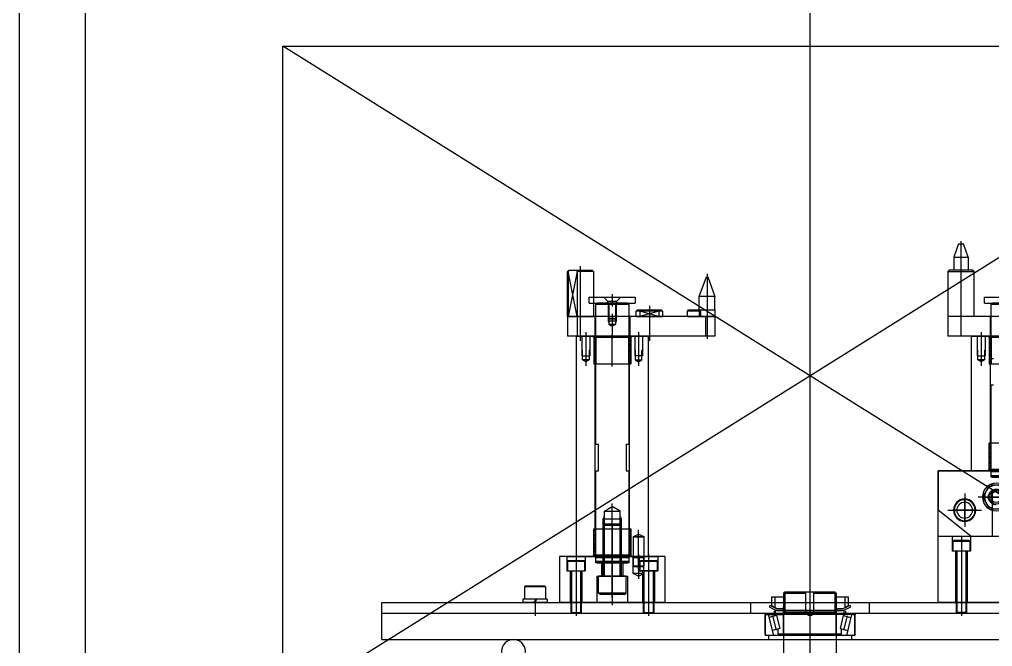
# Model space of a CAD drawing. Header units: millimetres. Extents: x 5349504 to 6791112, y -2212455 to -2153443.
# Drawn here: x 6288694 to 6289433, y -2200229 to -2199753 of the extents above; entities that cross this region are included whole.
import ezdxf

# ---------------------------------------------------------------- set-up
doc = ezdxf.new("R2010")
doc.units = ezdxf.units.MM
doc.header["$LTSCALE"] = 400
doc.layers.add('EQUIP', color=8, linetype='Continuous')
doc.layers.add('GRND', color=8, linetype='Continuous')

# ---------------------------------------------------------------- blocks, each defined once
blk = doc.blocks.new('A$C65627FEB')
at = {"layer": 'EQUIP'}
for p, q in [((-120.15, 340), (-116.51, 350)), ((-112.79, 350), (-116.51, 350)), ((-114.65, 352.14), (-114.65, 279.91)), ((-112.79, 350), (-109.15, 340)), ((-109.15, 340), (-120.15, 340)), ((-120.15, 340), (-120.15, 330)), ((-109.15, 340), (-109.15, 330)), ((174.28, 333.06), (174.28, 276.37)), ((-124.65, 329), (-123.65, 330)), ((-104.65, 329), (-124.65, 329)), ((-124.65, 295), (-124.65, 329)), ((-123.65, 330), (-105.65, 330)), ((-104.65, 329), (-105.65, 330)), ((-104.65, 329), (-104.65, 295)), ((78.03, 327.29), (78.03, 277.91)), ((164.28, 329), (165.28, 330)), ((164.28, 329), (176.77, 329)), ((164.28, 329), (164.28, 295)), ((182.91, 330), (165.28, 330)), ((176.77, 329), (177.21, 330)), ((176.77, 329), (176.77, 295)), ((176.77, 329), (183.55, 295)), ((176.77, 295), (183.55, 329)), ((182.55, 330), (183.55, 329)), ((182.91, 330), (183.91, 329)), ((183.55, 329), (183.91, 329)), ((183.55, 329), (183.55, 295)), ((183.91, 295), (183.91, 329)), ((77.49, 325), (72.03, 310)), ((78.57, 325), (77.49, 325)), ((84.03, 310), (78.57, 325)), ((150, 311.93), (150, 302.43)), ((-162.5, 304), (-137.5, 304)), ((-161.5, 305), (-138.5, 305)), ((-132.5, 305), (-146.7, 305)), ((-132.5, 309.5), (-143.5, 309.5)), ((-137.5, 304), (-138.5, 305)), ((-137.5, 263), (-137.5, 304)), ((-132.5, 305), (-132.5, 309.5)), ((72.03, 300), (72.03, 310)), ((72.03, 310), (84.03, 310)), ((84.03, 300), (84.03, 310)), ((121.83, 303.06), (121.83, 276.37)), ((143.5, 309.5), (132.5, 309.5)), ((132.5, 309.5), (132.5, 305)), ((146.7, 305), (132.5, 305)), ((138.5, 305), (137.5, 304)), ((137.5, 304), (162.5, 304)), ((137.5, 304), (137.5, 198)), ((138.5, 305), (161.5, 305)), ((156.5, 309.5), (143.5, 309.5)), ((143.5, 309.5), (146.7, 306.3)), ((146.7, 306.3), (153.3, 306.3)), ((146.7, 306.3), (146.7, 305)), ((153.3, 305), (146.7, 305)), ((147, 305), (153, 305)), ((147, 305), (147, 293.39)), ((147.5, 305), (147.5, 292.89)), ((152.5, 305), (152.5, 292.89)), ((153, 305), (153, 293.39)), ((153.3, 306.3), (156.5, 309.5)), ((153.3, 305), (153.3, 306.3)), ((167.5, 305), (153.3, 305)), ((167.5, 309.5), (156.5, 309.5)), ((162.5, 304), (161.5, 305)), ((162.5, 198), (162.5, 304)), ((167.5, 305), (167.5, 309.5)), ((92.02, 300), (72.03, 300)), ((72.03, 300), (72.03, 295)), ((83.02, 300), (83.02, 295)), ((83.02, 299), (93.02, 299)), ((83.99, 300), (83.99, 295)), ((93.02, 299), (92.02, 300)), ((93.02, 295), (93.02, 299)), ((111.83, 299), (112.83, 300)), ((111.83, 299), (131.83, 299)), ((111.83, 299), (111.83, 295)), ((130.83, 300), (112.83, 300)), ((114.69, 299), (115.12, 300)), ((114.69, 299), (128.97, 295)), ((114.69, 299), (114.69, 295)), ((114.69, 295), (128.97, 299)), ((128.97, 299), (128.54, 300)), ((128.97, 299), (128.97, 295)), ((130.83, 300), (131.83, 299)), ((131.83, 295), (131.83, 299)), ((150, 297), (150, 278)), ((-180.71, 295), (-104.65, 295)), ((-136.75, 295), (-136.75, 280)), ((-124.65, 295), (-104.65, 295)), ((-104.65, 295), (-104.65, 280)), ((93.02, 295), (72.03, 295)), ((72.03, 295), (183.91, 295)), ((72.03, 295), (72.03, 280)), ((79.2, 295), (79.2, 280)), ((131.83, 295), (111.83, 295)), ((136.75, 295), (136.75, 280)), ((147, 293.39), (147, 291.37)), ((147, 293.39), (153, 293.39)), ((147.5, 292.89), (147, 293.39)), ((147, 291.37), (147.5, 290.51)), ((147, 291.37), (153, 291.37)), ((147.5, 292.89), (147.5, 288.93)), ((147.5, 292.89), (152.5, 292.89)), ((147.5, 288.93), (150, 287.48)), ((147.5, 288.93), (152.5, 288.93)), ((152.5, 288.93), (150, 287.48)), ((152.5, 292.89), (153, 293.39)), ((152.5, 292.89), (152.5, 288.93)), ((153, 291.37), (152.5, 290.51)), ((153, 293.39), (153, 291.37)), ((163.25, 295), (163.25, 280)), ((183.91, 295), (164.28, 295)), ((176.71, 295), (176.71, 280)), ((183.91, 295), (183.91, 280)), ((-130, 283), (-130, 257.56)), ((130, 283), (130, 257.56)), ((150, 257), (150, 281)), ((170, 283), (170, 257.56)), ((-180.71, 280), (-104.65, 280)), ((-122.5, 280), (-177.5, 280)), ((-164, 279), (-136, 279)), ((-137.5, 279), (-136, 279)), ((-137.5, 279), (-137.5, 259)), ((-137.5, 278.19), (-136, 276.69)), ((-137.5, 276.77), (-136, 275.27)), ((-137.5, 275.36), (-136, 273.86)), ((-137.5, 273.94), (-136, 272.44)), ((-136.9, 279), (-136, 278.1)), ((-136, 279), (-135, 280)), ((-136, 279), (-136, 259)), ((-136, 279), (-136, 259)), ((-133, 280), (-133, 269.61)), ((-127, 280), (-127, 269.61)), ((-122.5, 280), (-122.5, 178.5)), ((72.03, 280), (183.91, 280)), ((177.5, 280), (122.5, 280)), ((122.5, 113), (122.5, 280)), ((127, 280), (127, 269.61)), ((133, 280), (133, 269.61)), ((135, 280), (136, 279)), ((136, 259), (136, 279)), ((136, 279), (137.5, 279)), ((136, 279), (136, 259)), ((136, 279), (164, 279)), ((136, 277.82), (137.5, 276.32)), ((136, 276.4), (137.5, 274.9)), ((136, 274.99), (137.5, 273.49)), ((136, 273.57), (137.5, 272.07)), ((136.23, 279), (137.5, 277.73)), ((137.5, 259), (137.5, 279)), ((162.5, 279), (164, 279)), ((162.5, 279), (162.5, 259)), ((162.5, 278.19), (164, 276.69)), ((162.5, 276.77), (164, 275.27)), ((162.5, 275.36), (164, 273.86)), ((162.5, 273.94), (164, 272.44)), ((163.1, 279), (164, 278.1)), ((164, 279), (165, 280)), ((164, 279), (164, 259)), ((164, 279), (164, 259)), ((167, 280), (167, 269.61)), ((173, 280), (173, 269.61)), ((177.5, 280), (177.5, 113)), ((-137.5, 272.53), (-136, 271.03)), ((-137.5, 271.12), (-136, 269.62)), ((-137.5, 269.7), (-136, 268.2)), ((-137.5, 268.29), (-136, 266.79)), ((-137.5, 266.87), (-136, 265.37)), ((-132.5, 269.11), (-133, 269.61)), ((-133, 269.61), (-133, 265)), ((-132.5, 269.11), (-132.5, 265)), ((-127, 269.61), (-127.5, 269.11)), ((-127.5, 265), (-127.5, 269.11)), ((-127, 269.61), (-127, 265)), ((127, 269.61), (127.5, 269.11)), ((127, 269.61), (127, 265)), ((127.5, 265), (127.5, 269.11)), ((132.5, 269.11), (133, 269.61)), ((132.5, 269.11), (132.5, 265)), ((133, 269.61), (133, 265)), ((136, 272.16), (137.5, 270.66)), ((136, 270.75), (137.5, 269.25)), ((136, 269.33), (137.5, 267.83)), ((136, 267.92), (137.5, 266.42)), ((136, 266.5), (137.5, 265)), ((162.5, 272.53), (164, 271.03)), ((162.5, 271.12), (164, 269.62)), ((162.5, 269.7), (164, 268.2)), ((162.5, 268.29), (164, 266.79)), ((162.5, 266.87), (164, 265.37)), ((167, 269.61), (167, 265)), ((167.5, 269.11), (167, 269.61)), ((167.5, 269.11), (167.5, 265)), ((173, 269.61), (172.5, 269.11)), ((172.5, 265), (172.5, 269.11)), ((173, 269.61), (173, 265)), ((-136, 259), (-164, 259)), ((-137.5, 263), (-139.5, 263)), ((-137.5, 265.46), (-136, 263.96)), ((-137.5, 264.04), (-136, 262.54)), ((-137.5, 262.63), (-136, 261.13)), ((-137.5, 261.22), (-136, 259.72)), ((-137.5, 259.8), (-136.7, 259)), ((-136, 259), (-137.5, 259)), ((-137, 199), (-137, 259)), ((-132.5, 265), (-133, 265)), ((-132.5, 265), (-132.5, 262)), ((-127.5, 265), (-132.5, 265)), ((-132.5, 262), (-130, 260.56)), ((-132.5, 262), (-127.5, 262)), ((-130, 260.56), (-127.5, 262)), ((-127.5, 265), (-127, 265)), ((-127.5, 262), (-127.5, 265)), ((127.5, 265), (127, 265)), ((127.5, 265), (132.5, 265)), ((127.5, 262), (127.5, 265)), ((130, 260.56), (127.5, 262)), ((132.5, 262), (127.5, 262)), ((132.5, 262), (130, 260.56)), ((132.5, 265), (133, 265)), ((132.5, 265), (132.5, 262)), ((136, 265.09), (137.5, 263.59)), ((136, 263.67), (137.5, 262.17)), ((136, 262.26), (137.5, 260.76)), ((136, 260.85), (137.5, 259.35)), ((136, 259.43), (136.43, 259)), ((137.5, 259), (136, 259)), ((164, 259), (136, 259)), ((137, 134), (137, 259)), ((162.5, 265.46), (164, 263.96)), ((162.5, 264.04), (164, 262.54)), ((162.5, 262.63), (164, 261.13)), ((162.5, 261.22), (164, 259.72)), ((162.5, 259.8), (163.3, 259)), ((164, 259), (162.5, 259)), ((163, 134), (163, 259)), ((167.5, 265), (167, 265)), ((172.5, 265), (167.5, 265)), ((167.5, 265), (167.5, 262)), ((167.5, 262), (172.5, 262)), ((167.5, 262), (170, 260.56)), ((170, 260.56), (172.5, 262)), ((172.5, 262), (172.5, 265)), ((172.5, 265), (173, 265)), ((-137.5, 243), (-139.5, 243)), ((-137.5, 174), (-137.5, 243)), ((-136, 199), (-164, 199)), ((-137.5, 198.2), (-136.7, 199)), ((-137.5, 179), (-137.5, 199)), ((-136, 199), (-137.5, 199)), ((-137.5, 196.78), (-136, 198.28)), ((-137.5, 195.37), (-136, 196.87)), ((-137.5, 193.96), (-136, 195.46)), ((-137.5, 192.54), (-136, 194.04)), ((-137.5, 191.13), (-136, 192.63)), ((-136, 179), (-136, 199)), ((-136, 179), (-136, 199)), ((139.5, 198), (137.5, 198)), ((139.5, 198), (139.5, 178)), ((162.5, 198), (160.5, 198)), ((160.5, 178), (160.5, 198)), ((-137.5, 189.71), (-136, 191.21)), ((-137.5, 188.3), (-136, 189.8)), ((-137.5, 186.88), (-136, 188.38)), ((-137.5, 185.47), (-136, 186.97)), ((-137.5, 184.06), (-136, 185.56)), ((-123, 178), (-177, 178)), ((-97.5, 178), (-176.99, 178)), ((-167.5, 178), (-97.5, 178)), ((-164, 179), (-136, 179)), ((-137.5, 182.64), (-136, 184.14)), ((-137.5, 181.23), (-136, 182.73)), ((-137.5, 179.81), (-136, 181.31)), ((-137.5, 179), (-136, 179)), ((-137.5, 177), (-136.5, 178)), ((-136.9, 179), (-136, 179.9)), ((-136, 179), (-135, 178)), ((-123, 178), (-122.5, 178.5)), ((-97.5, 78), (-97.5, 178)), ((-97.5, 178), (-97.5, 148)), ((139.5, 178), (137.5, 178)), ((137.5, 178), (137.5, 109)), ((162.5, 178), (160.5, 178)), ((162.5, 109), (162.5, 178)), ((-162.5, 177), (-137.5, 177)), ((-162.5, 174), (-137.5, 174)), ((-162.5, 173), (-137.5, 173)), ((-138.5, 173), (-161.5, 173)), ((-138.5, 173), (-137.5, 174)), ((-137.5, 173), (-137.5, 177)), ((-146.7, 167), (-136.3, 167)), ((-138.5, 163), (-142, 163)), ((-138.5, 128), (-138.5, 163)), ((-136.3, 167), (-131.11, 158)), ((-155.23, 158), (-127.77, 158)), ((-132.78, 158), (-150.22, 158)), ((-131.11, 158), (-136.3, 149)), ((-117.5, 160.69), (-117.5, 135.31)), ((-117.5, 139.07), (-117.5, 156.93)), ((-117.5, 139.07), (-117.5, 156.93)), ((-136.3, 149), (-146.7, 149)), ((-104.81, 148), (-130.19, 148)), ((-126.43, 148), (-108.57, 148)), ((-126.43, 148), (-108.57, 148)), ((-122.5, 128), (-97.5, 148)), ((144, 147.31), (150, 150.77)), ((144, 147.31), (150, 150.77)), ((150, 106), (150, 153.22)), ((150, 81.6), (150, 152.61)), ((156, 147.31), (150, 150.77)), ((156, 147.31), (150, 150.77)), ((143, 141.46), (144, 143.19)), ((143, 141.46), (144, 143.19)), ((143, 136.78), (143, 141.46)), ((157, 141.46), (143, 141.46)), ((157, 141.46), (143, 141.46)), ((143, 136.78), (143, 141.46)), ((144, 137.78), (144, 147.31)), ((156, 147.31), (144, 147.31)), ((156, 147.31), (144, 147.31)), ((144, 137.78), (144, 147.31)), ((156, 137.78), (156, 147.31)), ((156, 137.78), (156, 147.31)), ((157, 141.46), (156, 143.19)), ((157, 141.46), (156, 143.19)), ((157, 136.78), (157, 141.46)), ((157, 136.78), (157, 141.46)), ((130, 111), (130, 133.15)), ((136, 133.57), (136.43, 134)), ((137.5, 134), (136, 134)), ((136, 134), (136, 114)), ((136, 114), (136, 134)), ((164, 134), (136, 134)), ((136, 132.15), (137.5, 133.65)), ((137.5, 134), (137.5, 114)), ((143, 136.78), (144, 137.78)), ((143, 136.78), (144, 137.78)), ((157, 136.78), (143, 136.78)), ((143, 98), (143, 136.78)), ((143, 108), (143, 136.78)), ((157, 136.78), (143, 136.78)), ((156, 137.78), (144, 137.78)), ((144, 98), (144, 137.78)), ((144, 108), (144, 137.78)), ((156, 137.78), (144, 137.78)), ((150, 136), (150, 112)), ((157, 136.78), (156, 137.78)), ((156, 98), (156, 137.78)), ((156, 108), (156, 137.78)), ((157, 136.78), (156, 137.78)), ((157, 98), (157, 136.78)), ((157, 108), (157, 136.78)), ((162.5, 133.2), (163.3, 134)), ((162.5, 114), (162.5, 134)), ((164, 134), (162.5, 134)), ((162.5, 131.78), (164, 133.28)), ((164, 114), (164, 134)), ((164, 114), (164, 134)), ((-177.5, 128), (-97.5, 128)), ((-177.5, 128), (-122.5, 128)), ((-122, 128), (-122, 117)), ((-122, 128), (-108, 128)), ((-115, 128.68), (-115, 68)), ((-108, 128), (-108, 117)), ((126.04, 128.02), (126, 128)), ((126, 127.5), (126.5, 128)), ((126, 128), (126, 113)), ((134, 128), (126, 128)), ((126, 127.5), (134, 127.5)), ((126, 127.5), (126, 105.5)), ((130, 129.73), (126.04, 128.02)), ((133.5, 128), (126.5, 128)), ((130, 103), (130, 130)), ((134, 128), (130, 129.73)), ((133.5, 128), (134, 127.5)), ((134, 113), (134, 128)), ((134, 105.5), (134, 127.5)), ((136, 130.74), (137.5, 132.24)), ((136, 129.33), (137.5, 130.83)), ((136, 127.91), (137.5, 129.41)), ((136, 126.5), (137.5, 128)), ((136, 125.08), (137.5, 126.58)), ((162.5, 130.37), (164, 131.87)), ((162.5, 128.96), (164, 130.46)), ((162.5, 127.54), (164, 129.04)), ((162.5, 126.13), (164, 127.63)), ((162.5, 124.71), (164, 126.21)), ((-121.5, 124.4), (-120.9, 125)), ((-121.5, 124.4), (-121.5, 117)), ((-121.5, 124.4), (-108.5, 124.4)), ((-120.9, 125), (-109.1, 125)), ((-108.5, 124.4), (-109.1, 125)), ((-108.5, 124.4), (-108.5, 117)), ((136, 123.67), (137.5, 125.17)), ((136, 122.25), (137.5, 123.75)), ((136, 120.84), (137.5, 122.34)), ((136, 119.43), (137.5, 120.93)), ((136, 118.01), (137.5, 119.51)), ((162.5, 123.3), (164, 124.8)), ((162.5, 121.88), (164, 123.38)), ((162.5, 120.47), (164, 121.97)), ((162.5, 119.06), (164, 120.56)), ((162.5, 117.64), (164, 119.14)), ((-122, 117), (-108, 117)), ((-119.5, 117), (-119.5, 78)), ((-119, 117), (-119, 70.5)), ((-118.5, 117), (-118.5, 70)), ((-111.5, 117), (-111.5, 70)), ((-111, 117), (-111, 70.5)), ((-110.5, 117), (-110.5, 78)), ((110, 113), (190, 113)), ((110, 113), (110, 78)), ((115.5, 113), (115.5, 102)), ((129.5, 113), (115.5, 113)), ((115.5, 113), (115.5, 102)), ((122.5, 115), (122.5, 76)), ((122.5, 113.68), (122.5, 68)), ((177.5, 113), (122.5, 113)), ((124.95, 113), (125.95, 112)), ((136.5, 113), (125.51, 113)), ((125.95, 112), (134.05, 112)), ((125.95, 100), (125.95, 112)), ((129.5, 113), (129.5, 102)), ((129.5, 113), (129.5, 102)), ((130, 115), (130, 96)), ((135.05, 113), (134.05, 112)), ((134.05, 100), (134.05, 112)), ((135, 113), (136, 114)), ((136, 116.6), (137.5, 118.1)), ((136, 115.18), (137.5, 116.68)), ((136, 114), (137.5, 114)), ((136, 114), (164, 114)), ((136.23, 114), (137.5, 115.27)), ((136.5, 113), (137.5, 112)), ((137.5, 112), (162.5, 112)), ((137.5, 112), (137.5, 108)), ((150, 115), (150, 76)), ((162.5, 116.23), (164, 117.73)), ((162.5, 114.81), (164, 116.31)), ((162.5, 114), (164, 114)), ((162.5, 112), (163.5, 113)), ((162.5, 108), (162.5, 112)), ((163.1, 114), (164, 114.9)), ((164, 114), (165, 113)), ((170.5, 113), (170.5, 102)), ((184.5, 113), (170.5, 113)), ((170.5, 113), (170.5, 102)), ((177.5, 115), (177.5, 76)), ((177.5, 113.68), (177.5, 68)), ((184.5, 113), (184.5, 102)), ((184.5, 113), (184.5, 102)), ((190, 113), (190, 78)), ((116, 109.4), (116.6, 110)), ((129, 109.4), (116, 109.4)), ((116, 109.4), (116, 102)), ((128.4, 110), (116.6, 110)), ((126, 105.5), (134, 105.5)), ((126, 105.5), (126.5, 105)), ((126.5, 105), (133.5, 105)), ((129, 109.4), (128.4, 110)), ((129, 109.4), (129, 102)), ((133.5, 105), (134, 105.5)), ((137.5, 109), (138.5, 108)), ((137.5, 109), (162.5, 109)), ((137.5, 108), (162.5, 108)), ((161.5, 108), (138.5, 108)), ((142, 108), (143, 108)), ((142, 108), (142, 98)), ((143, 108), (157, 108)), ((158, 98), (158, 108)), ((161.5, 108), (162.5, 109)), ((171, 109.4), (171.6, 110)), ((184, 109.4), (171, 109.4)), ((171, 109.4), (171, 102)), ((183.4, 110), (171.6, 110)), ((184, 109.4), (183.4, 110)), ((184, 109.4), (184, 102)), ((115.5, 102), (129.5, 102)), ((129.5, 102), (115.5, 102)), ((118, 102), (118, 78)), ((118, 102), (118, 78)), ((118.5, 102), (118.5, 70.5)), ((119, 102), (119, 70)), ((130, 98), (125.95, 100)), ((125.95, 100), (134.05, 100)), ((126, 102), (126, 70)), ((126.5, 102), (126.5, 70.5)), ((127, 102), (127, 78)), ((127, 102), (127, 78)), ((130, 98), (134.05, 100)), ((142, 98), (138.5, 98)), ((138.5, 98), (138.5, 78)), ((139.5, 85.2), (139.5, 98)), ((139.5, 98), (160.5, 98)), ((158, 98), (142, 98)), ((161.5, 98), (158, 98)), ((160.5, 85.2), (160.5, 98)), ((161.5, 78), (161.5, 98)), ((184.5, 102), (170.5, 102)), ((184.5, 102), (170.5, 102)), ((173, 102), (173, 78)), ((173, 102), (173, 78)), ((173.5, 102), (173.5, 70.5)), ((174, 102), (174, 70)), ((181, 102), (181, 70)), ((181.5, 102), (181.5, 70.5)), ((182, 102), (182, 78)), ((182, 102), (182, 78)), ((0, 94.8), (0, -4.55)), ((200.6, 89.8), (201.3, 90.5)), ((200.6, 89.8), (216.6, 89.8)), ((200.6, 89.8), (200.6, 80.5)), ((201.3, 90.5), (215.9, 90.5)), ((215.9, 90.5), (216.6, 89.8)), ((216.6, 89.8), (216.6, 80.5)), ((-29, 82.2), (-29, 75.51)), ((-20, 82.2), (-29, 82.2)), ((-26.5, 82.2), (-26.5, 74.07)), ((-19, 86), (-20, 85)), ((-3, 85), (-20, 85)), ((-20, 85), (-20, 30)), ((-19, 86), (-19, 71)), ((19, 86), (-19, 86)), ((-3, 71), (-3, 86)), ((3, 71), (3, 86)), ((20, 85), (3, 85)), ((19, 86), (19, 71)), ((19, 86), (20, 85)), ((20, 85), (20, 30)), ((29, 82.2), (20, 82.2)), ((26.5, 82.2), (26.5, 74.07)), ((29, 75.51), (29, 82.2)), ((140.7, 84), (139.5, 85.2)), ((139.5, 85.2), (150, 85.2)), ((140.7, 84), (150, 84)), ((150, 85.2), (160.5, 85.2)), ((150, 84), (159.3, 84)), ((159.3, 84), (160.5, 85.2)), ((325, 78), (-325, 78)), ((-177.5, 78), (-97.5, 78)), ((-45, 78), (-45, 70)), ((-31, 74.67), (-30.49, 75.76)), ((-25.27, 72), (-31, 74.67)), ((-30.49, 75.76), (-25, 73.2)), ((-29, 75.51), (-25, 73.2)), ((-20, 71), (-20, 75)), ((0, 80), (0, 68)), ((20, 71), (20, 75)), ((25, 73.2), (30.49, 75.76)), ((25, 73.2), (29, 75.51)), ((31, 74.67), (25.27, 72)), ((30.49, 75.76), (31, 74.67)), ((45, 78), (45, 70)), ((110, 78), (190, 78)), ((199.4, 80.5), (199.4, 78)), ((199.4, 80.5), (217.8, 80.5)), ((199.4, 78), (217.8, 78)), ((207.47, 80.5), (209, 78)), ((208.08, 80.5), (209.62, 78)), ((208.6, 80), (208.6, 68)), ((217.8, 80.5), (217.8, 78)), ((325, 70), (325, 78)), ((325, 70), (-325, 70)), ((325, 70), (-325, 70)), ((-119, 70.5), (-118.5, 70)), ((-119, 70.5), (-111, 70.5)), ((-118.5, 70), (-111.5, 70)), ((-111, 70.5), (-111.5, 70)), ((-35, 70), (-34, 69)), ((-35, 70), (-34, 69)), ((-34, 69), (-20, 69)), ((-34, 69), (-34, 53)), ((-34, 69), (34, 69)), ((-34, 69), (-34, 53)), ((-34, 54.5), (-34, 67.5)), ((-32.5, 69), (-26, 69)), ((-31.71, 69), (-27.72, 53)), ((-25.3, 68.08), (-31.12, 66.63)), ((-28.32, 67.81), (-25.61, 56.94)), ((-27, 71.6), (-27, 70)), ((-26, 67.9), (-26, 72)), ((-26, 72), (26, 72)), ((-25.3, 68.08), (-22.88, 58.37)), ((-20, 72), (-25.27, 72)), ((-25, 73.2), (-20, 73.2)), ((-25, 73.2), (-20, 73.2)), ((-20, 54), (-20, 72)), ((-3, 71), (-20, 71)), ((-19, 71), (-20, 70.01)), ((-19, 71), (-20, 70.01)), ((-3, 71), (-20, 71)), ((3, 71), (-3, 71)), ((3, 71), (-3, 71)), ((20, 71), (3, 71)), ((20, 71), (3, 71)), ((19, 71), (20, 70.01)), ((19, 71), (20, 70.01)), ((20, 73.2), (25, 73.2)), ((20, 73.2), (25, 73.2)), ((25.27, 72), (20, 72)), ((20, 54), (20, 72)), ((34, 69), (20, 69)), ((25.3, 68.08), (22.88, 58.37)), ((25.3, 68.08), (31.12, 66.63)), ((28.32, 67.81), (25.61, 56.94)), ((26, 67.9), (26, 72)), ((32.5, 69), (26, 69)), ((27, 71.6), (27, 70)), ((31.71, 69), (27.72, 53)), ((35, 70), (34, 69)), ((35, 70), (34, 69)), ((34, 69), (34, 53)), ((34, 69), (34, 53)), ((34, 54.5), (34, 67.5)), ((118.5, 70.5), (119, 70)), ((126.5, 70.5), (118.5, 70.5)), ((126, 70), (119, 70)), ((126.5, 70.5), (126, 70)), ((173.5, 70.5), (174, 70)), ((181.5, 70.5), (173.5, 70.5)), ((181, 70), (174, 70)), ((181.5, 70.5), (181, 70)), ((325, 50), (325, 70)), ((-34, 53), (-20, 53)), ((-34, 53), (34, 53)), ((-32.5, 53), (32.5, 53)), ((-31.5, 53), (-31.5, 50)), ((-31.5, 53), (-31.5, 50)), ((-22.88, 58.37), (-28.7, 56.92)), ((-24, 54), (-24, 58.09)), ((-24, 54), (24, 54)), ((20, 53), (34, 53)), ((22.88, 58.37), (28.7, 56.92)), ((24, 54), (24, 58.09)), ((31.5, 53), (31.5, 50)), ((31.5, 53), (31.5, 50)), ((325, 50), (-325, 50))]:
    blk.add_line(p, q, dxfattribs=at)
for centre, radius in [((-141.5, 158), 10.5), ((-141.5, 158), 9), ((-141.5, 158), 5.25), ((-141.5, 158), 5.25), ((-141.5, 158), 4), ((-117.5, 148), 8.5), ((-117.5, 148), 8), ((-117.5, 148), 6), ((-117.5, 148), 6), ((-117.5, 148), 6), ((225, 41), 9)]:
    blk.add_circle(centre, radius, dxfattribs=at)
for centre, radius, start, end in [((-141.5, 158), 6, 270, 180), ((-141.5, 158), 6, 270, 180), ((-32.5, 67.5), 1.5, 90, 180), ((0, 71), 3, 180, 0), ((0, 71), 3, 180, 0), ((32.5, 67.5), 1.5, 0, 90), ((-32.5, 54.5), 1.5, 180, 270), ((32.5, 54.5), 1.5, 270, 0)]:
    blk.add_arc(centre, radius, start, end, dxfattribs=at)
blk = doc.blocks.new('BL-EQ-SECT_1_20230313')
at = {"layer": 'EQUIP'}
for p, q in [((80526.25, 2902.6), (80526.25, 252.6)), ((81076.25, 349.6), (81076.25, 1772.6)), ((81126.25, 349.6), (81126.25, 1772.6)), ((80126.25, 902.6), (80926.25, 1402.6)), ((80926.25, 902.6), (80126.25, 1402.6))]:
    blk.add_line(p, q, dxfattribs=at)
blk.add_lwpolyline([(80126.25, 902.6), (80926.25, 902.6), (80926.25, 1402.6), (80126.25, 1402.6)], close=True, dxfattribs=at)
at = {"layer": 'EQUIP', "extrusion": (0, 0, -1), "xscale": -1, "zscale": -1}
blk.add_blockref('A$C65627FEB', (-80526.25, 902.6), dxfattribs=at)

msp = doc.modelspace()

# ---------------------------------------------------------------- block references
at = {"layer": 'GRND', "xscale": -1}
msp.add_blockref('BL-EQ-SECT_1_20230313', (6369820.12, -2201176.2), dxfattribs=at)

doc.saveas('drawing.dxf')
